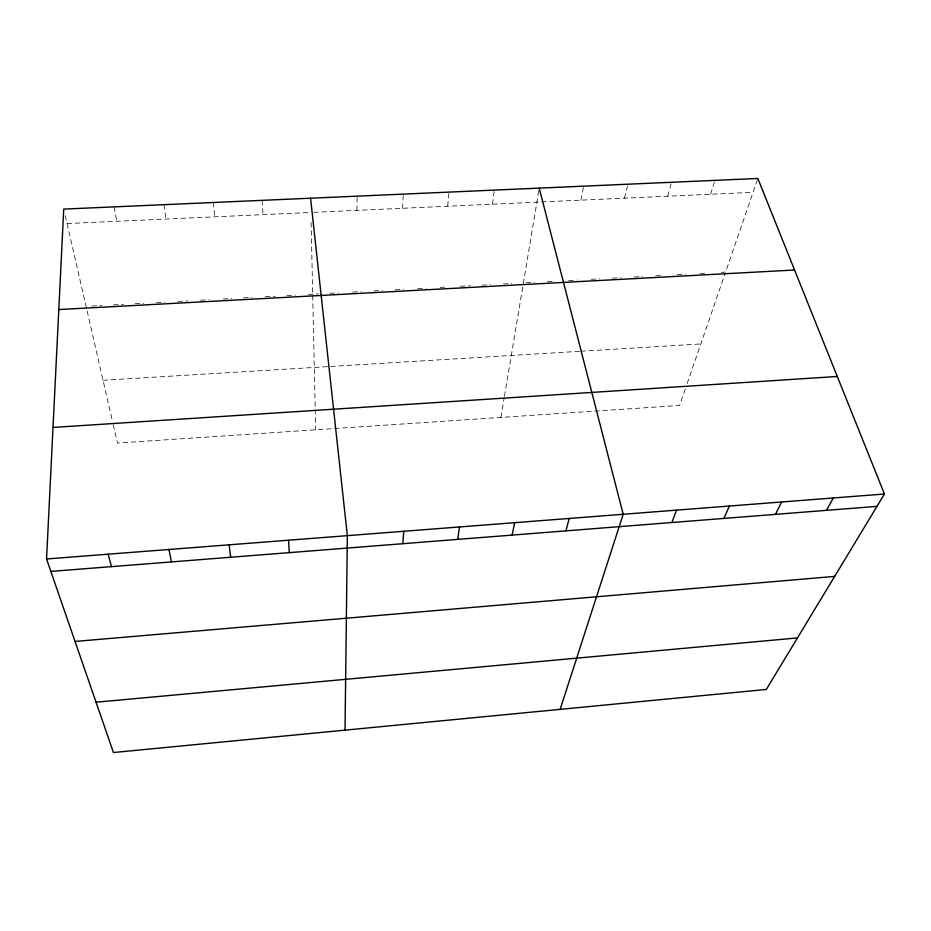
<?xml version="1.0" encoding="UTF-8"?>
<svg xmlns="http://www.w3.org/2000/svg" width="931" height="931" viewBox="0 0 931 931"><rect width="100%" height="100%" fill="white"/><g stroke="black" fill="none" stroke-linecap="round" stroke-linejoin="round"><path stroke-width="0.7" stroke-dasharray="4.66 3.49" d="M356.899 210.359L357.132 196.15M402.495 208.288L403.274 194.114M447.695 206.228L448.998 192.1M492.487 204.18L494.314 190.099M500.959 417.414L504.241 397.7M504.486 396.292L538.991 189.517M580.886 200.165L583.725 186.153M624.492 198.175L627.843 184.21M667.725 196.208L671.554 182.278M710.586 194.253L714.892 180.358M685.274 389.053L679.618 405.462L117.457 443.063L112.651 422.139M687.159 383.595L725.121 273.446M757.415 179.73L725.586 272.096L721.316 272.317M103.038 380.279L579.489 351.324M580.897 351.243L700.822 343.958M91.832 306.043L101.921 305.496M113.454 304.879L123.544 304.344M135.053 303.727L143.63 303.262M156.478 302.575L165.055 302.121M177.914 301.423L187.829 300.899M200.572 300.213L209.068 299.759M223.231 299.002L231.924 298.537M243.515 297.908L252.208 297.443M265.254 296.745L275.332 296.209M286.829 295.593L295.441 295.127M308.37 294.44L318.402 293.905M329.83 293.288L338.395 292.834M352.674 292.066L361.205 291.612M373.948 290.926L382.455 290.472M395.198 289.785L403.647 289.332M417.693 288.587L426.119 288.133M440.165 287.376L447.369 286.992M460.345 286.294L470.434 285.759M481.955 285.142L490.532 284.677M503.392 283.99L511.969 283.536M526.236 282.768L534.743 282.314M547.498 281.627L554.585 281.255M568.725 280.499L577.15 280.045M591.208 279.288L599.645 278.834M612.493 278.148L621.152 277.682M634.151 276.984L642.809 276.53M655.727 275.832L662.884 275.448M677.209 274.68L685.81 274.226M700.007 273.458L705.698 273.155M67.067 223.556L310.884 212.454M313.759 212.326L753.074 192.321M65.251 215.678L112.337 420.742M114.059 206.88L116.759 221.299M163.891 204.68L165.974 219.053M213.257 202.504L214.735 216.83M262.146 200.351L263.031 214.63M311.105 222.497L312.688 294.208M312.711 295.651L315.19 408.046M315.225 409.5L315.679 429.808"/><path stroke-width="1.4" d="M345.029 730.148L347.344 535.651L310.57 198.21M46.55 558.972L63.739 209.103L757.846 178.473L884.45 494.012L766.318 689.44L113.442 752.527L46.55 558.972L884.45 494.012M402.786 543.704L403.74 531.287M457.761 539.375L459.507 526.958M512.155 535.092L514.668 522.687M565.955 530.856L569.225 518.451M560.136 709.364L623.188 514.273L539.224 188.12M671.845 522.524L676.569 510.13M723.946 518.416L729.38 506.033M775.488 514.354L781.621 501.984M826.507 510.339L833.303 497.98M96.056 702.207L797.46 637.921M75.05 641.447L834.653 576.394M50.856 571.413L876.979 506.371M53.009 427.445L837.295 376.473M58.804 309.546L794.574 270.013M108.124 554.201L111.499 566.642M168.976 549.476L171.444 561.928M229.131 544.821L230.69 557.262M288.575 540.213L289.273 552.642"/></g></svg>
